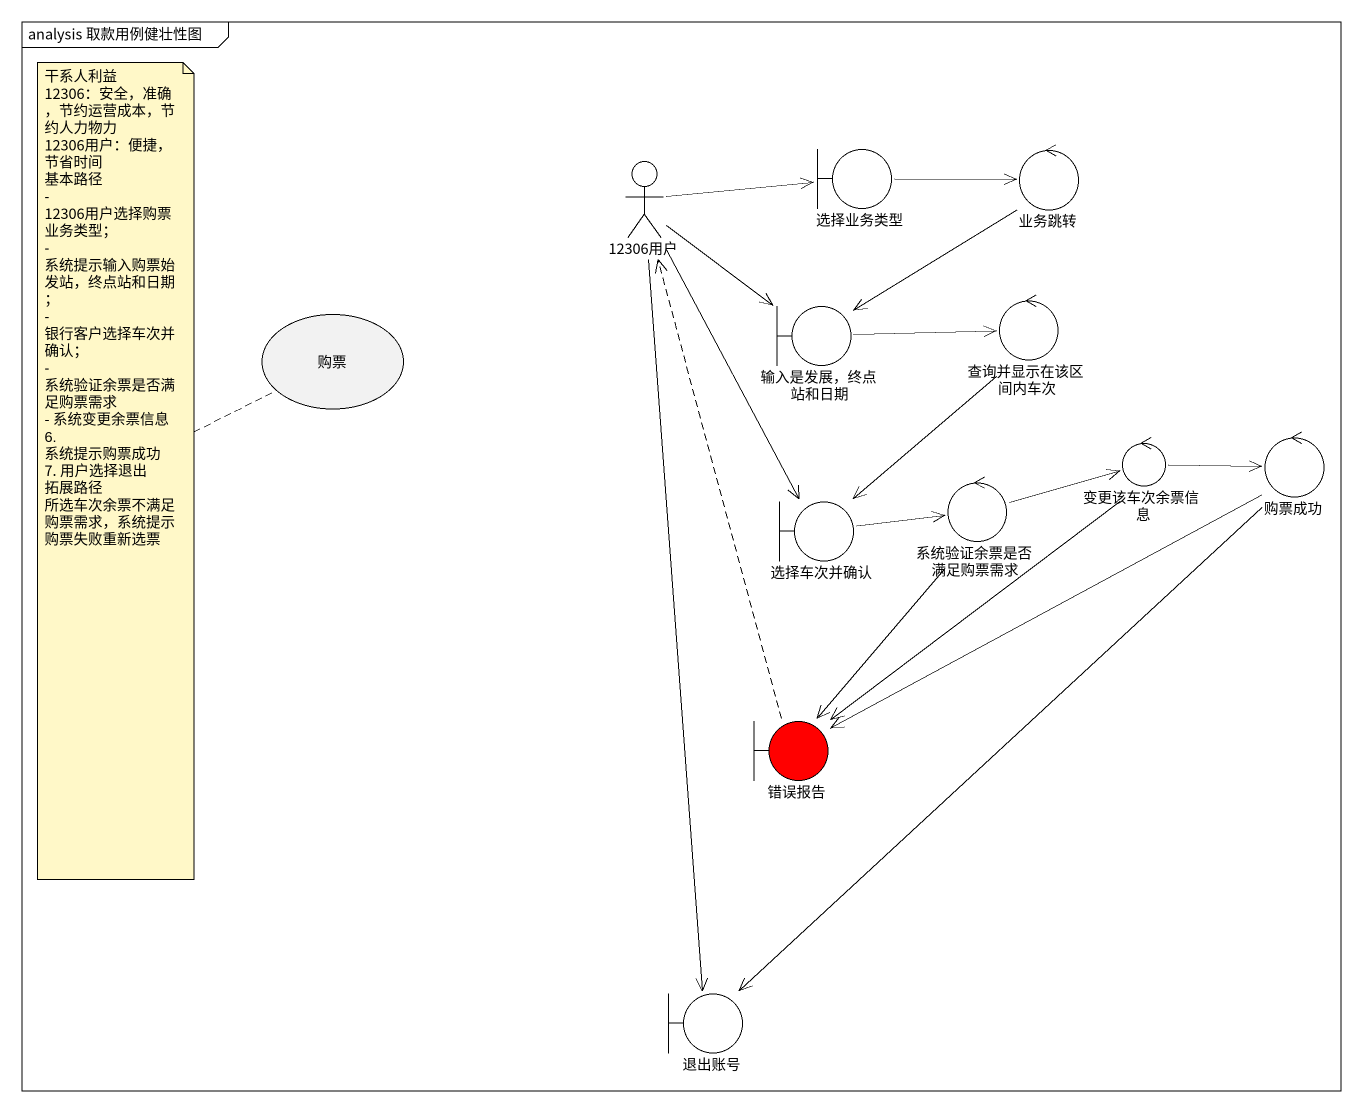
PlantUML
@startuml
mainframe analysis 取款用例健壮性图
boundary 选择业务类型
actor "12306用户" as a12306用户
control 业务跳转
usecase 购票
boundary "输入是发展，终点站和日期" as 输入是发展_终点站和日期
control 查询并显示在该区间内车次
control 变更该车次余票信息
control 购票成功
boundary 选择车次并确认
control 系统验证余票是否满足购票需求
boundary 错误报告 #FF0000
boundary 退出账号
选择业务类型 -right-> 业务跳转
a12306用户 -right-> 选择业务类型
a12306用户 --> 输入是发展_终点站和日期
a12306用户 --> 选择车次并确认
a12306用户 --> 退出账号
业务跳转 --> 输入是发展_终点站和日期
输入是发展_终点站和日期 -right-> 查询并显示在该区间内车次
查询并显示在该区间内车次 --> 选择车次并确认
变更该车次余票信息 -right-> 购票成功
变更该车次余票信息 --> 错误报告
购票成功 --> 错误报告
购票成功 --> 退出账号
选择车次并确认 -right-> 系统验证余票是否满足购票需求
系统验证余票是否满足购票需求 -right-> 变更该车次余票信息
系统验证余票是否满足购票需求 --> 错误报告
错误报告 .up.> a12306用户
note left of 购票
  干系人利益
  12306：安全，准确，节约运营成本，节约人力物力
  12306用户：便捷，节省时间
  基本路径
  - 12306用户选择购票业务类型；
  - 系统提示输入购票始发站，终点站和日期；
  - 银行客户选择车次并确认；
  - 系统验证余票是否满足购票需求
  - 系统变更余票信息
  6. 系统提示购票成功
  7. 用户选择退出
  拓展路径
  所选车次余票不满足购票需求，系统提示购票失败重新选票
end note
@enduml
